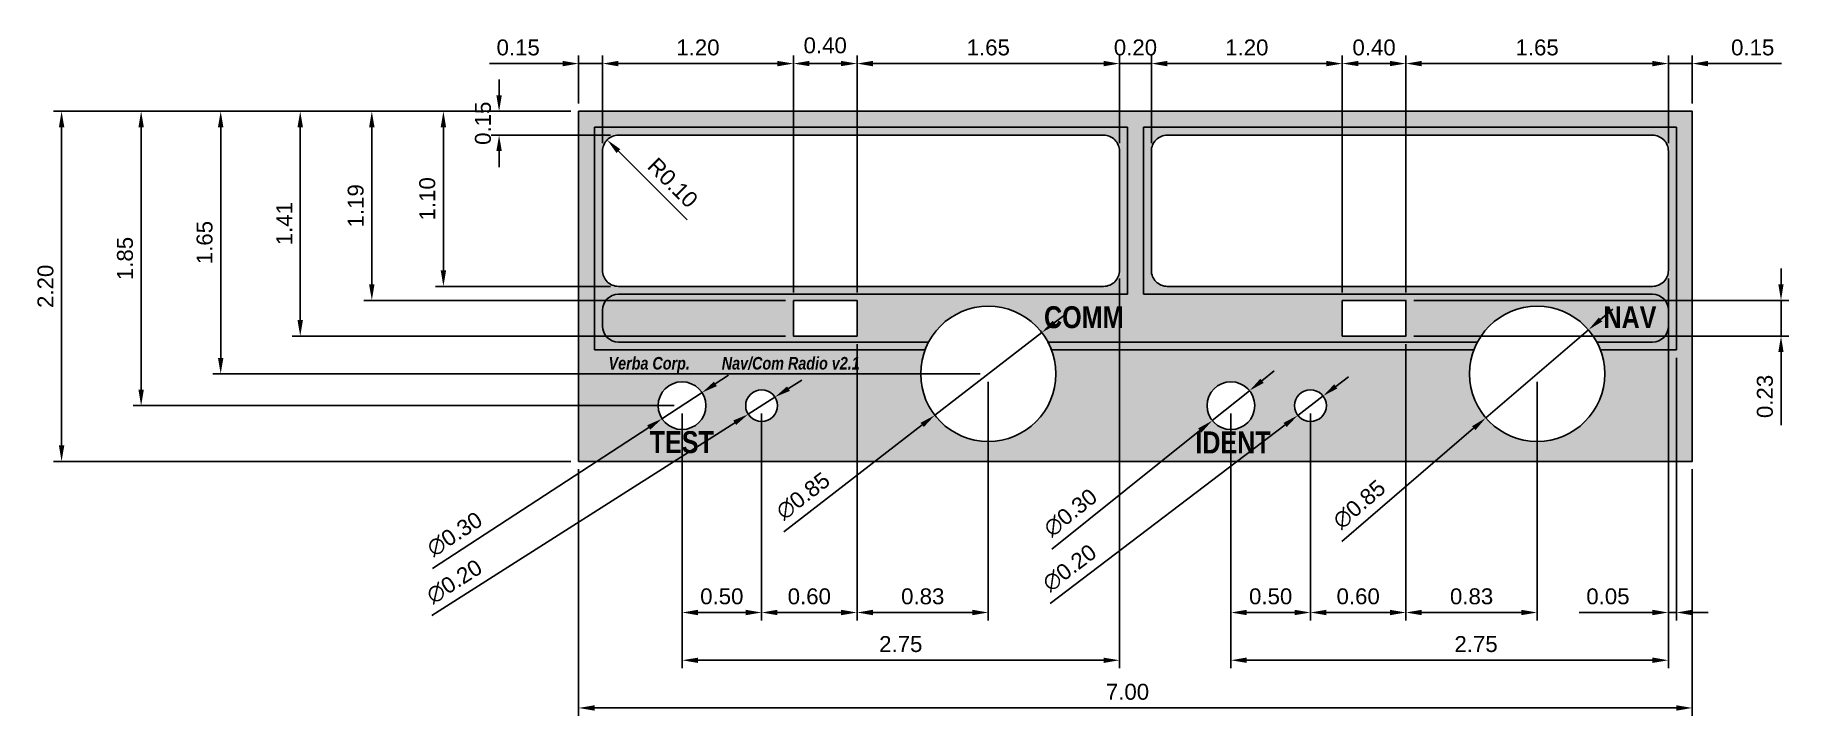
# Model space of a CAD drawing. Header units: inches. Extents: x -3.4 to 7.6, y -1.6 to 2.7.
import ezdxf

# ---------------------------------------------------------------- set-up
doc = ezdxf.new("R2010")
doc.units = ezdxf.units.IN
for name, color, linetype in [('hrany', 250, 'Continuous'), ('koty', 5, 'Continuous'), ('text', 255, 'Continuous')]:
    doc.layers.add(name, color=color, linetype=linetype)
doc.styles.get("Standard").update_dxf_attribs({"font": 'arial.ttf'})
doc.dimstyles.new('RadioStack_annotation_style', dxfattribs={"dimtxt": 0.1, "dimasz": 0.1, "dimexe": 0.05, "dimexo": 0.05, "dimgap": 0.05, "dimtad": 1, "dimzin": 1, "dimdsep": 46, "dimtxsty": 'Standard', "dimcen": 0.1, "dimclrd": 256, "dimadec": 0, "dimazin": 0, "dimtfac": 1, "dimtmove": 0, "dimatfit": 3, "dimfxl": 1, "dimarcsym": 0})

# ---------------------------------------------------------------- blocks, each defined once
blk = doc.blocks.new('*D2')
at = {"layer": 'Defpoints', "color": 0, "lineweight": -3, "transparency": 16777216}
for p in [(3.6, 2.5), (3.4, 1.95), (3.6, 1.95)]:
    blk.add_point(p, dxfattribs=at)
at = {"layer": 'koty', "color": 0, "lineweight": -2, "transparency": 16777216}
for p, q in [((3.4, 2), (3.4, 2.55)), ((3.6, 2), (3.6, 2.55))]:
    blk.add_line(p, q, dxfattribs=at)
at = {"layer": 'koty', "lineweight": -2, "transparency": 16777216}
for p, q in [((3.3, 2.5), (3.2, 2.5)), ((3.4, 2.5), (3.6, 2.5)), ((3.7, 2.5), (3.8, 2.5))]:
    blk.add_line(p, q, dxfattribs=at)
at = {"layer": 'koty', "lineweight": -3, "transparency": 16777216}
for points in [[(3.3, 2.517), (3.3, 2.483), (3.4, 2.5)], [(3.7, 2.517), (3.7, 2.483), (3.6, 2.5)]]:
    blk.add_solid(points, dxfattribs=at)
at = {"layer": 'koty', "color": 0, "transparency": 16777216, "insert": (3.5, 2.601), "char_height": 0.1, "attachment_point": 5}
blk.add_mtext('0.20', dxfattribs=at)
blk = doc.blocks.new('*D3')
at = {"layer": 'Defpoints', "color": 0, "lineweight": -3, "transparency": 16777216}
for p in [(3.4, 1.2), (0.65, 0.35), (0.65, -1.25)]:
    blk.add_point(p, dxfattribs=at)
at = {"layer": 'koty', "color": 0, "lineweight": -2, "transparency": 16777216}
for p, q in [((3.4, 1.15), (3.4, -1.3)), ((0.65, 0.3), (0.65, -1.3))]:
    blk.add_line(p, q, dxfattribs=at)
at = {"layer": 'koty', "lineweight": -2, "transparency": 16777216}
blk.add_line((3.3, -1.25), (0.75, -1.25), dxfattribs=at)
at = {"layer": 'koty', "lineweight": -3, "transparency": 16777216}
for points in [[(0.75, -1.234), (0.75, -1.267), (0.65, -1.25)], [(3.3, -1.234), (3.3, -1.267), (3.4, -1.25)]]:
    blk.add_solid(points, dxfattribs=at)
at = {"layer": 'koty', "color": 0, "transparency": 16777216, "insert": (2.025, -1.149), "char_height": 0.1, "attachment_point": 5}
blk.add_mtext('2.75', dxfattribs=at)
blk = doc.blocks.new('*D4')
at = {"layer": 'Defpoints', "color": 0, "lineweight": -3, "transparency": 16777216}
for p in [(0.65, 0.35), (1.15, 0.35), (1.15, -0.95)]:
    blk.add_point(p, dxfattribs=at)
at = {"layer": 'koty', "color": 0, "lineweight": -2, "transparency": 16777216}
for p, q in [((0.65, 0.3), (0.65, -1)), ((1.15, 0.3), (1.15, -1))]:
    blk.add_line(p, q, dxfattribs=at)
at = {"layer": 'koty', "lineweight": -2, "transparency": 16777216}
blk.add_line((0.75, -0.95), (1.05, -0.95), dxfattribs=at)
at = {"layer": 'koty', "lineweight": -3, "transparency": 16777216}
for points in [[(0.75, -0.933), (0.75, -0.967), (0.65, -0.95)], [(1.05, -0.933), (1.05, -0.967), (1.15, -0.95)]]:
    blk.add_solid(points, dxfattribs=at)
at = {"layer": 'koty', "color": 0, "transparency": 16777216, "insert": (0.9, -0.849), "char_height": 0.1, "attachment_point": 5}
blk.add_mtext('0.50', dxfattribs=at)
blk = doc.blocks.new('*D5')
at = {"layer": 'Defpoints', "color": 0, "lineweight": -3, "transparency": 16777216}
for p in [(6.85, 1.2), (4.1, 0.35), (4.1, -1.25)]:
    blk.add_point(p, dxfattribs=at)
at = {"layer": 'koty', "color": 0, "lineweight": -2, "transparency": 16777216}
for p, q in [((6.85, 1.15), (6.85, -1.3)), ((4.1, 0.3), (4.1, -1.3))]:
    blk.add_line(p, q, dxfattribs=at)
at = {"layer": 'koty', "lineweight": -2, "transparency": 16777216}
blk.add_line((6.75, -1.25), (4.2, -1.25), dxfattribs=at)
at = {"layer": 'koty', "lineweight": -3, "transparency": 16777216}
for points in [[(4.2, -1.233), (4.2, -1.267), (4.1, -1.25)], [(6.75, -1.233), (6.75, -1.267), (6.85, -1.25)]]:
    blk.add_solid(points, dxfattribs=at)
at = {"layer": 'koty', "color": 0, "transparency": 16777216, "insert": (5.641, -1.149), "char_height": 0.1, "attachment_point": 5}
blk.add_mtext('2.75', dxfattribs=at)
blk = doc.blocks.new('*D6')
at = {"layer": 'Defpoints', "color": 0, "lineweight": -3, "transparency": 16777216}
for p in [(4.1, 0.35), (4.6, 0.35), (4.6, -0.95)]:
    blk.add_point(p, dxfattribs=at)
at = {"layer": 'koty', "color": 0, "lineweight": -2, "transparency": 16777216}
for p, q in [((4.1, 0.3), (4.1, -1)), ((4.6, 0.3), (4.6, -1))]:
    blk.add_line(p, q, dxfattribs=at)
at = {"layer": 'koty', "lineweight": -2, "transparency": 16777216}
blk.add_line((4.2, -0.95), (4.5, -0.95), dxfattribs=at)
at = {"layer": 'koty', "lineweight": -3, "transparency": 16777216}
for points in [[(4.2, -0.933), (4.2, -0.967), (4.1, -0.95)], [(4.5, -0.933), (4.5, -0.967), (4.6, -0.95)]]:
    blk.add_solid(points, dxfattribs=at)
at = {"layer": 'koty', "color": 0, "transparency": 16777216, "insert": (4.35, -0.849), "char_height": 0.1, "attachment_point": 5}
blk.add_mtext('0.50', dxfattribs=at)
blk = doc.blocks.new('*D7')
at = {"layer": 'Defpoints', "color": 0, "lineweight": -3, "transparency": 16777216}
for p in [(1.75, 0.787), (1.15, 0.35), (1.75, -0.95)]:
    blk.add_point(p, dxfattribs=at)
at = {"layer": 'koty', "color": 0, "lineweight": -2, "transparency": 16777216}
for p, q in [((1.75, 0.737), (1.75, -1)), ((1.15, 0.3), (1.15, -1))]:
    blk.add_line(p, q, dxfattribs=at)
at = {"layer": 'koty', "lineweight": -2, "transparency": 16777216}
blk.add_line((1.25, -0.95), (1.65, -0.95), dxfattribs=at)
at = {"layer": 'koty', "lineweight": -3, "transparency": 16777216}
for points in [[(1.25, -0.933), (1.25, -0.967), (1.15, -0.95)], [(1.65, -0.933), (1.65, -0.967), (1.75, -0.95)]]:
    blk.add_solid(points, dxfattribs=at)
at = {"layer": 'koty', "color": 0, "transparency": 16777216, "insert": (1.45, -0.849), "char_height": 0.1, "attachment_point": 5}
blk.add_mtext('0.60', dxfattribs=at)
blk = doc.blocks.new('*D8')
at = {"layer": 'Defpoints', "color": 0, "lineweight": -3, "transparency": 16777216}
for p in [(1.75, 0.787), (2.575, 0.55), (2.575, -0.95)]:
    blk.add_point(p, dxfattribs=at)
at = {"layer": 'koty', "color": 0, "lineweight": -2, "transparency": 16777216}
for p, q in [((1.75, 0.737), (1.75, -1)), ((2.575, 0.5), (2.575, -1))]:
    blk.add_line(p, q, dxfattribs=at)
at = {"layer": 'koty', "lineweight": -2, "transparency": 16777216}
blk.add_line((1.85, -0.95), (2.475, -0.95), dxfattribs=at)
at = {"layer": 'koty', "lineweight": -3, "transparency": 16777216}
for points in [[(1.85, -0.933), (1.85, -0.967), (1.75, -0.95)], [(2.475, -0.933), (2.475, -0.967), (2.575, -0.95)]]:
    blk.add_solid(points, dxfattribs=at)
at = {"layer": 'koty', "color": 0, "transparency": 16777216, "insert": (2.163, -0.849), "char_height": 0.1, "attachment_point": 5}
blk.add_mtext('0.83', dxfattribs=at)
blk = doc.blocks.new('*D9')
at = {"layer": 'Defpoints', "color": 0, "lineweight": -3, "transparency": 16777216}
for p in [(5.2, 0.787), (4.6, 0.35), (5.2, -0.95)]:
    blk.add_point(p, dxfattribs=at)
at = {"layer": 'koty', "color": 0, "lineweight": -2, "transparency": 16777216}
for p, q in [((5.2, 0.737), (5.2, -1)), ((4.6, 0.3), (4.6, -1))]:
    blk.add_line(p, q, dxfattribs=at)
at = {"layer": 'koty', "lineweight": -2, "transparency": 16777216}
blk.add_line((4.7, -0.95), (5.1, -0.95), dxfattribs=at)
at = {"layer": 'koty', "lineweight": -3, "transparency": 16777216}
for points in [[(4.7, -0.933), (4.7, -0.967), (4.6, -0.95)], [(5.1, -0.933), (5.1, -0.967), (5.2, -0.95)]]:
    blk.add_solid(points, dxfattribs=at)
at = {"layer": 'koty', "color": 0, "transparency": 16777216, "insert": (4.9, -0.849), "char_height": 0.1, "attachment_point": 5}
blk.add_mtext('0.60', dxfattribs=at)
blk = doc.blocks.new('*D10')
at = {"layer": 'Defpoints', "color": 0, "lineweight": -3, "transparency": 16777216}
for p in [(5.2, 0.787), (6.025, 0.55), (6.025, -0.95)]:
    blk.add_point(p, dxfattribs=at)
at = {"layer": 'koty', "color": 0, "lineweight": -2, "transparency": 16777216}
for p, q in [((5.2, 0.737), (5.2, -1)), ((6.025, 0.5), (6.025, -1))]:
    blk.add_line(p, q, dxfattribs=at)
at = {"layer": 'koty', "lineweight": -2, "transparency": 16777216}
blk.add_line((5.3, -0.95), (5.925, -0.95), dxfattribs=at)
at = {"layer": 'koty', "lineweight": -3, "transparency": 16777216}
for points in [[(5.3, -0.933), (5.3, -0.967), (5.2, -0.95)], [(5.925, -0.933), (5.925, -0.967), (6.025, -0.95)]]:
    blk.add_solid(points, dxfattribs=at)
at = {"layer": 'koty', "color": 0, "transparency": 16777216, "insert": (5.613, -0.849), "char_height": 0.1, "attachment_point": 5}
blk.add_mtext('0.83', dxfattribs=at)
blk = doc.blocks.new('*D11')
at = {"layer": 'Defpoints', "color": 0, "lineweight": -3, "transparency": 16777216}
for p in [(7, 2.5), (7, 2.2), (6.85, 1.95)]:
    blk.add_point(p, dxfattribs=at)
at = {"layer": 'koty', "color": 0, "lineweight": -2, "transparency": 16777216}
for p, q in [((6.85, 2), (6.85, 2.55)), ((7, 2.25), (7, 2.55))]:
    blk.add_line(p, q, dxfattribs=at)
at = {"layer": 'koty', "lineweight": -2, "transparency": 16777216}
for p, q in [((6.75, 2.5), (6.65, 2.5)), ((6.85, 2.5), (7, 2.5)), ((7.1, 2.5), (7.561, 2.5))]:
    blk.add_line(p, q, dxfattribs=at)
at = {"layer": 'koty', "lineweight": -3, "transparency": 16777216}
for points in [[(6.75, 2.517), (6.75, 2.483), (6.85, 2.5)], [(7.1, 2.517), (7.1, 2.483), (7, 2.5)]]:
    blk.add_solid(points, dxfattribs=at)
at = {"layer": 'koty', "color": 0, "transparency": 16777216, "insert": (7.38, 2.601), "char_height": 0.1, "attachment_point": 5}
blk.add_mtext('0.15', dxfattribs=at)
blk = doc.blocks.new('*D12')
at = {"layer": 'Defpoints', "color": 0, "lineweight": -3, "transparency": 16777216}
for p in [(0, 2.5), (0, 2.2), (0.15, 1.95)]:
    blk.add_point(p, dxfattribs=at)
at = {"layer": 'koty', "color": 0, "lineweight": -2, "transparency": 16777216}
for p, q in [((0, 2.25), (0, 2.55)), ((0.15, 2), (0.15, 2.55))]:
    blk.add_line(p, q, dxfattribs=at)
at = {"layer": 'koty', "lineweight": -2, "transparency": 16777216}
for p, q in [((-0.1, 2.5), (-0.561, 2.5)), ((0.15, 2.5), (0, 2.5)), ((0.25, 2.5), (0.35, 2.5))]:
    blk.add_line(p, q, dxfattribs=at)
at = {"layer": 'koty', "lineweight": -3, "transparency": 16777216}
for points in [[(-0.1, 2.517), (-0.1, 2.483), (0, 2.5)], [(0.25, 2.517), (0.25, 2.483), (0.15, 2.5)]]:
    blk.add_solid(points, dxfattribs=at)
at = {"layer": 'koty', "color": 0, "transparency": 16777216, "insert": (-0.38, 2.601), "char_height": 0.1, "attachment_point": 5}
blk.add_mtext('0.15', dxfattribs=at)
blk = doc.blocks.new('*D13')
at = {"layer": 'Defpoints', "color": 0, "lineweight": -3, "transparency": 16777216}
for p in [(1.35, 2.5), (0.15, 1.95), (1.35, 1.012)]:
    blk.add_point(p, dxfattribs=at)
at = {"layer": 'koty', "color": 0, "lineweight": -2, "transparency": 16777216}
for p, q in [((0.15, 2), (0.15, 2.55)), ((1.35, 1.062), (1.35, 2.55))]:
    blk.add_line(p, q, dxfattribs=at)
at = {"layer": 'koty', "lineweight": -2, "transparency": 16777216}
blk.add_line((0.25, 2.5), (1.25, 2.5), dxfattribs=at)
at = {"layer": 'koty', "lineweight": -3, "transparency": 16777216}
for points in [[(0.25, 2.517), (0.25, 2.483), (0.15, 2.5)], [(1.25, 2.517), (1.25, 2.483), (1.35, 2.5)]]:
    blk.add_solid(points, dxfattribs=at)
at = {"layer": 'koty', "color": 0, "transparency": 16777216, "insert": (0.75, 2.601), "char_height": 0.1, "attachment_point": 5}
blk.add_mtext('1.20', dxfattribs=at)
blk = doc.blocks.new('*D14')
at = {"layer": 'Defpoints', "color": 0, "lineweight": -3, "transparency": 16777216}
for p in [(1.75, 2.5), (1.35, 1.012), (1.75, 1.012)]:
    blk.add_point(p, dxfattribs=at)
at = {"layer": 'koty', "color": 0, "lineweight": -2, "transparency": 16777216}
for p, q in [((1.35, 1.062), (1.35, 2.55)), ((1.75, 1.062), (1.75, 2.55))]:
    blk.add_line(p, q, dxfattribs=at)
at = {"layer": 'koty', "lineweight": -2, "transparency": 16777216}
blk.add_line((1.45, 2.5), (1.65, 2.5), dxfattribs=at)
at = {"layer": 'koty', "lineweight": -3, "transparency": 16777216}
for points in [[(1.45, 2.517), (1.45, 2.484), (1.35, 2.5)], [(1.65, 2.517), (1.65, 2.484), (1.75, 2.5)]]:
    blk.add_solid(points, dxfattribs=at)
at = {"layer": 'koty', "color": 0, "transparency": 16777216, "insert": (1.55, 2.614), "char_height": 0.1, "attachment_point": 5}
blk.add_mtext('0.40', dxfattribs=at)
blk = doc.blocks.new('*D15')
at = {"layer": 'Defpoints', "color": 0, "lineweight": -3, "transparency": 16777216}
for p in [(3.4, 2.5), (3.4, 1.95), (1.75, 1.012)]:
    blk.add_point(p, dxfattribs=at)
at = {"layer": 'koty', "color": 0, "lineweight": -2, "transparency": 16777216}
for p, q in [((1.75, 1.062), (1.75, 2.55)), ((3.4, 2), (3.4, 2.55))]:
    blk.add_line(p, q, dxfattribs=at)
at = {"layer": 'koty', "lineweight": -2, "transparency": 16777216}
blk.add_line((1.85, 2.5), (3.3, 2.5), dxfattribs=at)
at = {"layer": 'koty', "lineweight": -3, "transparency": 16777216}
for points in [[(1.85, 2.517), (1.85, 2.483), (1.75, 2.5)], [(3.3, 2.517), (3.3, 2.483), (3.4, 2.5)]]:
    blk.add_solid(points, dxfattribs=at)
at = {"layer": 'koty', "color": 0, "transparency": 16777216, "insert": (2.575, 2.601), "char_height": 0.1, "attachment_point": 5}
blk.add_mtext('1.65', dxfattribs=at)
blk = doc.blocks.new('*D16')
at = {"layer": 'Defpoints', "color": 0, "lineweight": -3, "transparency": 16777216}
for p in [(4.8, 2.5), (3.6, 1.95), (4.8, 1.012)]:
    blk.add_point(p, dxfattribs=at)
at = {"layer": 'koty', "color": 0, "lineweight": -2, "transparency": 16777216}
for p, q in [((3.6, 2), (3.6, 2.55)), ((4.8, 1.062), (4.8, 2.55))]:
    blk.add_line(p, q, dxfattribs=at)
at = {"layer": 'koty', "lineweight": -2, "transparency": 16777216}
blk.add_line((3.7, 2.5), (4.7, 2.5), dxfattribs=at)
at = {"layer": 'koty', "lineweight": -3, "transparency": 16777216}
for points in [[(3.7, 2.517), (3.7, 2.483), (3.6, 2.5)], [(4.7, 2.517), (4.7, 2.483), (4.8, 2.5)]]:
    blk.add_solid(points, dxfattribs=at)
at = {"layer": 'koty', "color": 0, "transparency": 16777216, "insert": (4.2, 2.601), "char_height": 0.1, "attachment_point": 5}
blk.add_mtext('1.20', dxfattribs=at)
blk = doc.blocks.new('*D17')
at = {"layer": 'Defpoints', "color": 0, "lineweight": -3, "transparency": 16777216}
for p in [(5.2, 2.5), (4.8, 1.012), (5.2, 1.012)]:
    blk.add_point(p, dxfattribs=at)
at = {"layer": 'koty', "color": 0, "lineweight": -2, "transparency": 16777216}
for p, q in [((4.8, 1.062), (4.8, 2.55)), ((5.2, 1.062), (5.2, 2.55))]:
    blk.add_line(p, q, dxfattribs=at)
at = {"layer": 'koty', "lineweight": -2, "transparency": 16777216}
blk.add_line((4.9, 2.5), (5.1, 2.5), dxfattribs=at)
at = {"layer": 'koty', "lineweight": -3, "transparency": 16777216}
for points in [[(4.9, 2.517), (4.9, 2.484), (4.8, 2.5)], [(5.1, 2.517), (5.1, 2.484), (5.2, 2.5)]]:
    blk.add_solid(points, dxfattribs=at)
at = {"layer": 'koty', "color": 0, "transparency": 16777216, "insert": (5, 2.601), "char_height": 0.1, "attachment_point": 5}
blk.add_mtext('0.40', dxfattribs=at)
blk = doc.blocks.new('*D18')
at = {"layer": 'Defpoints', "color": 0, "lineweight": -3, "transparency": 16777216}
for p in [(6.85, 2.5), (6.85, 1.95), (5.2, 1.012)]:
    blk.add_point(p, dxfattribs=at)
at = {"layer": 'koty', "color": 0, "lineweight": -2, "transparency": 16777216}
for p, q in [((5.2, 1.062), (5.2, 2.55)), ((6.85, 2), (6.85, 2.55))]:
    blk.add_line(p, q, dxfattribs=at)
at = {"layer": 'koty', "lineweight": -2, "transparency": 16777216}
blk.add_line((5.3, 2.5), (6.75, 2.5), dxfattribs=at)
at = {"layer": 'koty', "lineweight": -3, "transparency": 16777216}
for points in [[(5.3, 2.517), (5.3, 2.483), (5.2, 2.5)], [(6.75, 2.517), (6.75, 2.483), (6.85, 2.5)]]:
    blk.add_solid(points, dxfattribs=at)
at = {"layer": 'koty', "color": 0, "transparency": 16777216, "insert": (6.025, 2.601), "char_height": 0.1, "attachment_point": 5}
blk.add_mtext('1.65', dxfattribs=at)
blk = doc.blocks.new('*D19')
at = {"layer": 'Defpoints', "color": 0, "lineweight": -3, "transparency": 16777216}
for p in [(0, 0), (7, 0), (7, -1.55)]:
    blk.add_point(p, dxfattribs=at)
at = {"layer": 'koty', "color": 0, "lineweight": -2, "transparency": 16777216}
for p, q in [((0, -0.05), (0, -1.6)), ((7, -0.05), (7, -1.6))]:
    blk.add_line(p, q, dxfattribs=at)
at = {"layer": 'koty', "lineweight": -2, "transparency": 16777216}
blk.add_line((0.1, -1.55), (6.9, -1.55), dxfattribs=at)
at = {"layer": 'koty', "lineweight": -3, "transparency": 16777216}
for points in [[(0.1, -1.533), (0.1, -1.567), (0, -1.55)], [(6.9, -1.533), (6.9, -1.567), (7, -1.55)]]:
    blk.add_solid(points, dxfattribs=at)
at = {"layer": 'koty', "color": 0, "transparency": 16777216, "insert": (3.45, -1.449), "char_height": 0.1, "attachment_point": 5}
blk.add_mtext('7.00', dxfattribs=at)
blk = doc.blocks.new('*D20')
at = {"layer": 'Defpoints', "color": 0, "lineweight": -3, "transparency": 16777216}
for p in [(0, 2.2), (-0.5, 2.05), (0.25, 2.05)]:
    blk.add_point(p, dxfattribs=at)
at = {"layer": 'koty', "lineweight": -2, "transparency": 16777216}
for p, q in [((-0.5, 2.3), (-0.5, 2.4)), ((-0.5, 1.95), (-0.5, 1.85))]:
    blk.add_line(p, q, dxfattribs=at)
at = {"layer": 'koty', "color": 0, "lineweight": -2, "transparency": 16777216}
for p, q in [((-0.05, 2.2), (-0.55, 2.2)), ((0.2, 2.05), (-0.55, 2.05))]:
    blk.add_line(p, q, dxfattribs=at)
at = {"layer": 'koty', "lineweight": -3, "transparency": 16777216}
for points in [[(-0.517, 2.3), (-0.483, 2.3), (-0.5, 2.2)], [(-0.517, 1.95), (-0.483, 1.95), (-0.5, 2.05)]]:
    blk.add_solid(points, dxfattribs=at)
at = {"layer": 'koty', "color": 0, "transparency": 16777216, "insert": (-0.601, 2.125), "char_height": 0.1, "attachment_point": 5, "rotation": 90}
blk.add_mtext('0.15', dxfattribs=at)
blk = doc.blocks.new('*D21')
at = {"layer": 'Defpoints', "color": 0, "lineweight": -3, "transparency": 16777216}
for p in [(0, 2.2), (-0.85, 1.1), (0.25, 1.1)]:
    blk.add_point(p, dxfattribs=at)
at = {"layer": 'koty', "color": 0, "lineweight": -2, "transparency": 16777216}
for p, q in [((-0.05, 2.2), (-0.9, 2.2)), ((0.2, 1.1), (-0.9, 1.1))]:
    blk.add_line(p, q, dxfattribs=at)
at = {"layer": 'koty', "lineweight": -2, "transparency": 16777216}
blk.add_line((-0.85, 2.1), (-0.85, 1.2), dxfattribs=at)
at = {"layer": 'koty', "lineweight": -3, "transparency": 16777216}
for points in [[(-0.867, 2.1), (-0.833, 2.1), (-0.85, 2.2)], [(-0.867, 1.2), (-0.833, 1.2), (-0.85, 1.1)]]:
    blk.add_solid(points, dxfattribs=at)
at = {"layer": 'koty', "color": 0, "transparency": 16777216, "insert": (-0.951, 1.65), "char_height": 0.1, "attachment_point": 5, "rotation": 90}
blk.add_mtext('1.10', dxfattribs=at)
blk = doc.blocks.new('*D22')
at = {"layer": 'Defpoints', "color": 0, "lineweight": -3, "transparency": 16777216}
for p in [(0, 2.2), (-1.3, 1.012), (1.35, 1.012)]:
    blk.add_point(p, dxfattribs=at)
at = {"layer": 'koty', "color": 0, "lineweight": -2, "transparency": 16777216}
for p, q in [((-0.05, 2.2), (-1.35, 2.2)), ((1.3, 1.012), (-1.35, 1.012))]:
    blk.add_line(p, q, dxfattribs=at)
at = {"layer": 'koty', "lineweight": -2, "transparency": 16777216}
blk.add_line((-1.3, 2.1), (-1.3, 1.113), dxfattribs=at)
at = {"layer": 'koty', "lineweight": -3, "transparency": 16777216}
for points in [[(-1.317, 2.1), (-1.283, 2.1), (-1.3, 2.2)], [(-1.317, 1.113), (-1.283, 1.113), (-1.3, 1.012)]]:
    blk.add_solid(points, dxfattribs=at)
at = {"layer": 'koty', "color": 0, "transparency": 16777216, "insert": (-1.401, 1.606), "char_height": 0.1, "attachment_point": 5, "rotation": 90}
blk.add_mtext('1.19', dxfattribs=at)
blk = doc.blocks.new('*D23')
at = {"layer": 'Defpoints', "color": 0, "lineweight": -3, "transparency": 16777216}
for p in [(0, 2.2), (-1.75, 0.787), (1.35, 0.787)]:
    blk.add_point(p, dxfattribs=at)
at = {"layer": 'koty', "color": 0, "lineweight": -2, "transparency": 16777216}
for p, q in [((-0.05, 2.2), (-1.8, 2.2)), ((1.3, 0.787), (-1.8, 0.787))]:
    blk.add_line(p, q, dxfattribs=at)
at = {"layer": 'koty', "lineweight": -2, "transparency": 16777216}
blk.add_line((-1.75, 2.1), (-1.75, 0.888), dxfattribs=at)
at = {"layer": 'koty', "lineweight": -3, "transparency": 16777216}
for points in [[(-1.767, 2.1), (-1.733, 2.1), (-1.75, 2.2)], [(-1.767, 0.888), (-1.733, 0.888), (-1.75, 0.787)]]:
    blk.add_solid(points, dxfattribs=at)
at = {"layer": 'koty', "color": 0, "transparency": 16777216, "insert": (-1.85, 1.494), "char_height": 0.1, "attachment_point": 5, "rotation": 90}
blk.add_mtext('1.41', dxfattribs=at)
blk = doc.blocks.new('*D24')
at = {"layer": 'Defpoints', "color": 0, "lineweight": -3, "transparency": 16777216}
for p in [(0, 2.2), (-2.25, 0.55), (2.575, 0.55)]:
    blk.add_point(p, dxfattribs=at)
at = {"layer": 'koty', "color": 0, "lineweight": -2, "transparency": 16777216}
for p, q in [((-0.05, 2.2), (-2.3, 2.2)), ((2.525, 0.55), (-2.3, 0.55))]:
    blk.add_line(p, q, dxfattribs=at)
at = {"layer": 'koty', "lineweight": -2, "transparency": 16777216}
blk.add_line((-2.25, 2.1), (-2.25, 0.65), dxfattribs=at)
at = {"layer": 'koty', "lineweight": -3, "transparency": 16777216}
for points in [[(-2.267, 2.1), (-2.233, 2.1), (-2.25, 2.2)], [(-2.267, 0.65), (-2.233, 0.65), (-2.25, 0.55)]]:
    blk.add_solid(points, dxfattribs=at)
at = {"layer": 'koty', "color": 0, "transparency": 16777216, "insert": (-2.351, 1.375), "char_height": 0.1, "attachment_point": 5, "rotation": 90}
blk.add_mtext('1.65', dxfattribs=at)
blk = doc.blocks.new('*D25')
at = {"layer": 'Defpoints', "color": 0, "lineweight": -3, "transparency": 16777216}
for p in [(0, 2.2), (-2.75, 0.35), (0.65, 0.35)]:
    blk.add_point(p, dxfattribs=at)
at = {"layer": 'koty', "color": 0, "lineweight": -2, "transparency": 16777216}
for p, q in [((-0.05, 2.2), (-2.8, 2.2)), ((0.6, 0.35), (-2.8, 0.35))]:
    blk.add_line(p, q, dxfattribs=at)
at = {"layer": 'koty', "lineweight": -2, "transparency": 16777216}
blk.add_line((-2.75, 2.1), (-2.75, 0.45), dxfattribs=at)
at = {"layer": 'koty', "lineweight": -3, "transparency": 16777216}
for points in [[(-2.767, 2.1), (-2.733, 2.1), (-2.75, 2.2)], [(-2.767, 0.45), (-2.733, 0.45), (-2.75, 0.35)]]:
    blk.add_solid(points, dxfattribs=at)
at = {"layer": 'koty', "color": 0, "transparency": 16777216, "insert": (-2.851, 1.275), "char_height": 0.1, "attachment_point": 5, "rotation": 90}
blk.add_mtext('1.85', dxfattribs=at)
blk = doc.blocks.new('*D26')
at = {"layer": 'Defpoints', "color": 0, "lineweight": -3, "transparency": 16777216}
for p in [(0, 2.2), (-3.25, 0), (0, 0)]:
    blk.add_point(p, dxfattribs=at)
at = {"layer": 'koty', "color": 0, "lineweight": -2, "transparency": 16777216}
for p, q in [((-0.05, 2.2), (-3.3, 2.2)), ((-0.05, 0), (-3.3, 0))]:
    blk.add_line(p, q, dxfattribs=at)
at = {"layer": 'koty', "lineweight": -2, "transparency": 16777216}
blk.add_line((-3.25, 2.1), (-3.25, 0.1), dxfattribs=at)
at = {"layer": 'koty', "lineweight": -3, "transparency": 16777216}
for points in [[(-3.267, 2.1), (-3.233, 2.1), (-3.25, 2.2)], [(-3.267, 0.1), (-3.233, 0.1), (-3.25, 0)]]:
    blk.add_solid(points, dxfattribs=at)
at = {"layer": 'koty', "color": 0, "transparency": 16777216, "insert": (-3.351, 1.1), "char_height": 0.1, "attachment_point": 5, "rotation": 90}
blk.add_mtext('2.20', dxfattribs=at)
blk = doc.blocks.new('*D27')
at = {"layer": 'Defpoints', "color": 0, "lineweight": -3, "transparency": 16777216}
for p in [(6.85, 0.85), (6.9, 0.7), (6.85, -0.95)]:
    blk.add_point(p, dxfattribs=at)
at = {"layer": 'koty', "color": 0, "lineweight": -2, "transparency": 16777216}
for p, q in [((6.85, 0.8), (6.85, -1)), ((6.9, 0.65), (6.9, -1))]:
    blk.add_line(p, q, dxfattribs=at)
at = {"layer": 'koty', "lineweight": -2, "transparency": 16777216}
for p, q in [((6.75, -0.95), (6.289, -0.95)), ((6.9, -0.95), (6.85, -0.95)), ((7, -0.95), (7.1, -0.95))]:
    blk.add_line(p, q, dxfattribs=at)
at = {"layer": 'koty', "lineweight": -3, "transparency": 16777216}
for points in [[(6.75, -0.933), (6.75, -0.967), (6.85, -0.95)], [(7, -0.933), (7, -0.967), (6.9, -0.95)]]:
    blk.add_solid(points, dxfattribs=at)
at = {"layer": 'koty', "color": 0, "transparency": 16777216, "insert": (6.47, -0.849), "char_height": 0.1, "attachment_point": 5}
blk.add_mtext('0.05', dxfattribs=at)
blk = doc.blocks.new('*D28')
at = {"layer": 'Defpoints', "color": 0, "lineweight": -3, "transparency": 16777216}
for p in [(5.2, 1.012), (5.2, 0.787), (7.558, 0.787)]:
    blk.add_point(p, dxfattribs=at)
at = {"layer": 'koty', "lineweight": -2, "transparency": 16777216}
for p, q in [((7.558, 1.112), (7.558, 1.212)), ((7.558, 1.012), (7.558, 0.787)), ((7.558, 0.687), (7.558, 0.228))]:
    blk.add_line(p, q, dxfattribs=at)
at = {"layer": 'koty', "color": 0, "lineweight": -2, "transparency": 16777216}
for p, q in [((5.25, 1.012), (7.608, 1.012)), ((5.25, 0.787), (7.608, 0.787))]:
    blk.add_line(p, q, dxfattribs=at)
at = {"layer": 'koty', "lineweight": -3, "transparency": 16777216}
for points in [[(7.541, 1.112), (7.574, 1.112), (7.558, 1.012)], [(7.541, 0.687), (7.574, 0.687), (7.558, 0.787)]]:
    blk.add_solid(points, dxfattribs=at)
at = {"layer": 'koty', "color": 0, "transparency": 16777216, "insert": (7.457, 0.408), "char_height": 0.1, "attachment_point": 5, "rotation": 90}
blk.add_mtext('0.23', dxfattribs=at)
blk = doc.blocks.new('*D29')
at = {"layer": 'Defpoints', "color": 0, "lineweight": -3, "transparency": 16777216}
for p in [(2.911, 0.81), (2.239, 0.29)]:
    blk.add_point(p, dxfattribs=at)
at = {"layer": 'koty', "lineweight": -2, "transparency": 16777216}
for p, q in [((2.99, 0.871), (3.07, 0.932)), ((2.911, 0.81), (2.239, 0.29)), ((1.289, -0.443), (2.16, 0.229))]:
    blk.add_line(p, q, dxfattribs=at)
at = {"layer": 'koty', "lineweight": -3, "transparency": 16777216}
for points in [[(2.98, 0.884), (3.001, 0.858), (2.911, 0.81)], [(2.149, 0.242), (2.17, 0.216), (2.239, 0.29)]]:
    blk.add_solid(points, dxfattribs=at)
at = {"layer": 'koty', "color": 0, "transparency": 16777216, "insert": (1.411, -0.218), "char_height": 0.1, "attachment_point": 5, "rotation": 37.6942}
blk.add_mtext('∅0.85', dxfattribs=at)
blk = doc.blocks.new('*D30')
at = {"layer": 'Defpoints', "color": 0, "lineweight": -3, "transparency": 16777216}
for p in [(6.348, 0.827), (5.702, 0.273)]:
    blk.add_point(p, dxfattribs=at)
at = {"layer": 'koty', "lineweight": -2, "transparency": 16777216}
for p, q in [((6.424, 0.892), (6.5, 0.957)), ((6.348, 0.827), (5.702, 0.273)), ((4.797, -0.503), (5.626, 0.208))]:
    blk.add_line(p, q, dxfattribs=at)
at = {"layer": 'koty', "lineweight": -3, "transparency": 16777216}
for points in [[(6.413, 0.904), (6.434, 0.879), (6.348, 0.827)], [(5.616, 0.221), (5.637, 0.196), (5.702, 0.273)]]:
    blk.add_solid(points, dxfattribs=at)
at = {"layer": 'koty', "color": 0, "transparency": 16777216, "insert": (4.907, -0.271), "char_height": 0.1, "attachment_point": 5, "rotation": 40.6013}
blk.add_mtext('∅0.85', dxfattribs=at)
blk = doc.blocks.new('*D31')
at = {"layer": 'Defpoints', "color": 0, "lineweight": -3, "transparency": 16777216}
for p in [(0.776, 0.432), (0.524, 0.268)]:
    blk.add_point(p, dxfattribs=at)
at = {"layer": 'koty', "lineweight": -2, "transparency": 16777216}
for p, q in [((0.859, 0.487), (0.943, 0.541)), ((0.776, 0.432), (0.524, 0.268)), ((-0.918, -0.673), (0.441, 0.213))]:
    blk.add_line(p, q, dxfattribs=at)
at = {"layer": 'koty', "lineweight": -3, "transparency": 16777216}
for points in [[(0.85, 0.501), (0.869, 0.473), (0.776, 0.432)], [(0.431, 0.227), (0.45, 0.199), (0.524, 0.268)]]:
    blk.add_solid(points, dxfattribs=at)
at = {"layer": 'koty', "color": 0, "transparency": 16777216, "insert": (-0.779, -0.458), "char_height": 0.1, "attachment_point": 5, "rotation": 33.1113}
blk.add_mtext('∅0.30', dxfattribs=at)
blk = doc.blocks.new('*D32')
at = {"layer": 'Defpoints', "color": 0, "lineweight": -3, "transparency": 16777216}
for p in [(4.217, 0.444), (3.983, 0.256)]:
    blk.add_point(p, dxfattribs=at)
at = {"layer": 'koty', "lineweight": -2, "transparency": 16777216}
for p, q in [((4.295, 0.506), (4.373, 0.569)), ((4.217, 0.444), (3.983, 0.256)), ((2.974, -0.551), (3.905, 0.194))]:
    blk.add_line(p, q, dxfattribs=at)
at = {"layer": 'koty', "lineweight": -3, "transparency": 16777216}
for points in [[(4.285, 0.519), (4.306, 0.493), (4.217, 0.444)], [(3.894, 0.207), (3.915, 0.181), (3.983, 0.256)]]:
    blk.add_solid(points, dxfattribs=at)
at = {"layer": 'koty', "color": 0, "transparency": 16777216, "insert": (3.092, -0.323), "char_height": 0.1, "attachment_point": 5, "rotation": 38.6598}
blk.add_mtext('∅0.30', dxfattribs=at)
blk = doc.blocks.new('*D33')
at = {"layer": 'Defpoints', "color": 0, "lineweight": -3, "transparency": 16777216}
for p in [(1.234, 0.404), (1.066, 0.296)]:
    blk.add_point(p, dxfattribs=at)
at = {"layer": 'koty', "lineweight": -2, "transparency": 16777216}
for p, q in [((1.319, 0.457), (1.403, 0.511)), ((1.234, 0.404), (1.066, 0.296)), ((-0.923, -0.969), (0.981, 0.243))]:
    blk.add_line(p, q, dxfattribs=at)
at = {"layer": 'koty', "lineweight": -3, "transparency": 16777216}
for points in [[(1.31, 0.471), (1.328, 0.443), (1.234, 0.404)], [(0.972, 0.257), (0.99, 0.229), (1.066, 0.296)]]:
    blk.add_solid(points, dxfattribs=at)
at = {"layer": 'koty', "color": 0, "transparency": 16777216, "insert": (-0.781, -0.756), "char_height": 0.1, "attachment_point": 5, "rotation": 32.4712}
blk.add_mtext('∅0.20', dxfattribs=at)
blk = doc.blocks.new('*D34')
at = {"layer": 'Defpoints', "color": 0, "lineweight": -3, "transparency": 16777216}
for p in [(4.68, 0.411), (4.52, 0.289)]:
    blk.add_point(p, dxfattribs=at)
at = {"layer": 'koty', "lineweight": -2, "transparency": 16777216}
for p, q in [((4.759, 0.471), (4.839, 0.532)), ((4.68, 0.411), (4.52, 0.289)), ((2.963, -0.894), (4.441, 0.229))]:
    blk.add_line(p, q, dxfattribs=at)
at = {"layer": 'koty', "lineweight": -3, "transparency": 16777216}
for points in [[(4.749, 0.484), (4.769, 0.458), (4.68, 0.411)], [(4.431, 0.242), (4.451, 0.216), (4.52, 0.289)]]:
    blk.add_solid(points, dxfattribs=at)
at = {"layer": 'koty', "color": 0, "transparency": 16777216, "insert": (3.086, -0.67), "char_height": 0.1, "attachment_point": 5, "rotation": 37.2348}
blk.add_mtext('∅0.20', dxfattribs=at)
blk = doc.blocks.new('*D35')
at = {"layer": 'Defpoints', "color": 0, "lineweight": -3, "transparency": 16777216}
for p in [(0.179, 2.021), (0.25, 1.95)]:
    blk.add_point(p, dxfattribs=at)
at = {"layer": 'koty', "lineweight": -2, "transparency": 16777216}
blk.add_line((0.682, 1.518), (0.25, 1.95), dxfattribs=at)
at = {"layer": 'koty', "lineweight": -3, "transparency": 16777216}
blk.add_solid([(0.262, 1.962), (0.238, 1.938), (0.179, 2.021)], dxfattribs=at)
at = {"layer": 'koty', "color": 0, "transparency": 16777216, "insert": (0.592, 1.751), "char_height": 0.1, "attachment_point": 5, "rotation": 315}
blk.add_mtext('R0.10', dxfattribs=at)

msp = doc.modelspace()

# ---------------------------------------------------------------- hatches: boundary and pattern name
at = {"layer": 'hrany', "lineweight": -3}
h = msp.add_hatch(color=256, dxfattribs=at)
h.dxf.hatch_style = 1
h.paths.add_polyline_path([(7, 2.2), (0, 2.2), (0, 0), (7, 0)])
h.paths.add_polyline_path([(2.15, 0.55, -1), (3, 0.55, -1)], flags=16)
h.paths.add_polyline_path([(1.75, 0.787), (1.35, 0.787), (1.35, 1.012), (1.75, 1.012)], flags=16)
h.paths.add_polyline_path([(1.25, 0.35, -1), (1.05, 0.35, -1)], flags=16)
h.paths.add_polyline_path([(0.25, 1.1, -0.414214), (0.15, 1.2), (0.15, 1.95, -0.414214), (0.25, 2.05), (3.3, 2.05, -0.414214), (3.4, 1.95), (3.4, 1.2, -0.414214), (3.3, 1.1)], flags=16)
h.paths.add_polyline_path([(0.8, 0.35, -1), (0.5, 0.35, -1)], flags=16)
h.paths.add_polyline_path([(3.6, 1.2), (3.6, 1.95, -0.414214), (3.7, 2.05), (6.75, 2.05, -0.414214), (6.85, 1.95), (6.85, 1.2, -0.414214), (6.75, 1.1), (3.7, 1.1, -0.414214)], flags=16)
h.paths.add_polyline_path([(4.25, 0.35, -1), (3.95, 0.35, -1)], flags=16)
h.paths.add_polyline_path([(4.7, 0.35, -1), (4.5, 0.35, -1)], flags=16)
h.paths.add_polyline_path([(4.8, 0.787), (4.8, 1.012), (5.2, 1.012), (5.2, 0.787)], flags=16)
h.paths.add_polyline_path([(5.6, 0.55, -1), (6.45, 0.55, -1)], flags=16)
at = {"layer": 'text', "lineweight": -3}
h = msp.add_hatch(color=256, dxfattribs=at)
h.dxf.hatch_style = 1
h.paths.add_polyline_path([(3.45, 1.05), (3.45, 2.1), (0.1, 2.1), (0.1, 0.7), (2.177, 0.7, -0.032322), (2.2, 0.75), (0.25, 0.75, -0.414214), (0.15, 0.85), (0.15, 0.95, -0.414214), (0.25, 1.05)])
h.paths.add_polyline_path([(0.15, 1.2), (0.15, 1.95, -0.414214), (0.25, 2.05), (3.3, 2.05, -0.414214), (3.4, 1.95), (3.4, 1.2, -0.414214), (3.3, 1.1), (0.25, 1.1, -0.414214)], flags=16)
h.paths.add_polyline_path([(6.9, 2.1), (3.55, 2.1), (3.55, 1.05), (6.75, 1.05, -0.414214), (6.85, 0.95), (6.85, 0.85, -0.414214), (6.75, 0.75), (6.4, 0.75, -0.032322), (6.423, 0.7), (6.9, 0.7)])
h.paths.add_polyline_path([(3.6, 1.2), (3.6, 1.95, -0.414214), (3.7, 2.05), (6.75, 2.05, -0.414214), (6.85, 1.95), (6.85, 1.2, -0.414214), (6.75, 1.1), (3.7, 1.1, -0.414214)], flags=16)
h.paths.add_polyline_path([(5.65, 0.75), (2.95, 0.75, -0.032322), (2.973, 0.7), (5.627, 0.7, -0.032322)])

# ---------------------------------------------------------------- linework, layer by layer
at = {"layer": 'hrany'}
for points in [[(0, 2.2), (7, 2.2), (7, 0), (0, 0)], [(1.35, 1.012), (1.75, 1.012), (1.75, 0.787), (1.35, 0.787)], [(4.8, 1.012), (5.2, 1.012), (5.2, 0.787), (4.8, 0.787)]]:
    msp.add_lwpolyline(points, close=True, dxfattribs=at)
for points in [[(0.25, 2.05), (3.3, 2.05, -0.414214), (3.4, 1.95), (3.4, 1.2, -0.414214), (3.3, 1.1), (0.25, 1.1, -0.414214), (0.15, 1.2), (0.15, 1.95, -0.414214)], [(3.7, 2.05), (6.75, 2.05, -0.414214), (6.85, 1.95), (6.85, 1.2, -0.414214), (6.75, 1.1), (3.7, 1.1, -0.414214), (3.6, 1.2), (3.6, 1.95, -0.414214)]]:
    msp.add_lwpolyline(points, format="xyb", close=True, dxfattribs=at)
for centre, radius in [((2.575, 0.55), 0.425), ((6.025, 0.55), 0.425), ((0.65, 0.35), 0.15), ((1.15, 0.35), 0.1), ((4.1, 0.35), 0.15), ((4.6, 0.35), 0.1)]:
    msp.add_circle(centre, radius, dxfattribs=at)
at = {"layer": 'text'}
for p, q in [((3.45, 2.1), (0.1, 2.1)), ((0.1, 0.7), (0.1, 2.1)), ((3.45, 1.05), (3.45, 2.1)), ((6.9, 2.1), (3.55, 2.1)), ((3.55, 1.05), (3.55, 2.1)), ((6.9, 0.7), (6.9, 2.1)), ((0.25, 1.05), (3.45, 1.05)), ((3.55, 1.05), (6.75, 1.05)), ((0.15, 0.95), (0.15, 0.85)), ((6.85, 0.95), (6.85, 0.85)), ((2.177, 0.7), (0.1, 0.7)), ((0.25, 0.75), (2.2, 0.75)), ((2.95, 0.75), (5.65, 0.75)), ((5.627, 0.7), (2.973, 0.7)), ((6.4, 0.75), (6.75, 0.75)), ((6.9, 0.7), (6.423, 0.7))]:
    msp.add_line(p, q, dxfattribs=at)
for points in [[(0.25, 2.05), (3.3, 2.05, -0.414214), (3.4, 1.95), (3.4, 1.2, -0.414214), (3.3, 1.1), (0.25, 1.1, -0.414214), (0.15, 1.2), (0.15, 1.95, -0.414214)], [(3.7, 2.05), (6.75, 2.05, -0.414214), (6.85, 1.95), (6.85, 1.2, -0.414214), (6.75, 1.1), (3.7, 1.1, -0.414214), (3.6, 1.2), (3.6, 1.95, -0.414214)]]:
    msp.add_lwpolyline(points, format="xyb", close=True, dxfattribs=at)
for centre, start, end in [((0.25, 0.95), 90, 180), ((6.75, 0.95), 0, 90), ((0.25, 0.85), 180, 270), ((6.75, 0.85), 270, 0)]:
    msp.add_arc(centre, 0.1, start, end, dxfattribs=at)
at = {"layer": 'text', "lineweight": -3}
for centre, start, end in [((2.575, 0.55), 151.9275, 159.3327), ((2.575, 0.55), 20.6673, 28.0725), ((6.025, 0.55), 151.9275, 159.3327), ((6.025, 0.55), 20.6673, 28.0725)]:
    msp.add_arc(centre, 0.425, start, end, dxfattribs=at)

# ---------------------------------------------------------------- texts
at = {"layer": 'text'}
for s, insert, char_height, attachment_point in [('{\\fArial Narrow|b1|i0|c0|p34;COMM}', (3.425, 0.975), 0.1378, 3), ('{\\fArial Narrow|b1|i0|c0|p34;NAV}', (6.775, 0.975), 0.1378, 3), ('{\\fArial Narrow|b1|i1|c0|p34;Verba Corp.        Nav/Com Radio v2.1}', (0.188, 0.656), 0.07874, 1), ('{\\fArial Narrow|b1|i0|c0|p34;TEST}', (0.85, 0.05), 0.1378, 9), ('{\\fArial Narrow|b1|i0|c0|p34;IDENT}', (4.35, 0.05), 0.1378, 9)]:
    msp.add_mtext(s, dxfattribs=dict(at, insert=insert, char_height=char_height, attachment_point=attachment_point))

# ---------------------------------------------------------------- dimensions: what is measured, and where the dimension line sits
at = {"layer": 'koty'}
for base, p1, p2, picture, middle in [((0, 2.5), (0.15, 1.95), (0, 2.2), '*D12', (-0.38, 2.601)), ((1.35, 2.5), (0.15, 1.95), (1.35, 1.012), '*D13', (0.75, 2.601)), ((4.8, 2.5), (3.6, 1.95), (4.8, 1.012), '*D16', (4.2, 2.601)), ((6.85, 2.5), (5.2, 1.012), (6.85, 1.95), '*D18', (6.025, 2.601)), ((7, 2.5), (6.85, 1.95), (7, 2.2), '*D11', (7.38, 2.601)), ((1.75, -0.95), (1.15, 0.35), (1.75, 0.787), '*D7', (1.45, -0.849)), ((2.575, -0.95), (1.75, 0.7875), (2.575, 0.55), '*D8', (2.1625, -0.848908595)), ((5.2, -0.95), (4.6, 0.35), (5.2, 0.787), '*D9', (4.9, -0.849)), ((6.025, -0.95), (5.2, 0.7875), (6.025, 0.55), '*D10', (5.6125, -0.848908595)), ((6.85, -0.95), (6.9, 0.7), (6.85, 0.85), '*D27', (6.47, -0.849))]:
    dim = msp.add_linear_dim(base=base, p1=p1, p2=p2, dimstyle='RadioStack_annotation_style', dxfattribs=at)
    dim.commit()
    dim.dimension.update_dxf_attribs({"geometry": picture, "text_midpoint": middle})
for base, p1, p2, picture, middle in [((1.75, 2.5), (1.35, 1.012), (1.75, 1.012), '*D14', (1.55, 2.513)), ((1.15, -0.95), (0.65, 0.35), (1.15, 0.35), '*D4', (0.9, -0.95)), ((4.6, -0.95), (4.1, 0.35), (4.6, 0.35), '*D6', (4.35, -0.95))]:
    dim = msp.add_linear_dim(base=base, p1=p1, p2=p2, dimstyle='RadioStack_annotation_style', override={"dimtmove": 1}, dxfattribs=at)
    dim.commit()
    dim.dimension.update_dxf_attribs({"geometry": picture, "text_midpoint": middle, "dimtype": 160})
dim = msp.add_linear_dim(base=(3.4, 2.5), p1=(1.75, 1.012), p2=(3.4, 1.95), dimstyle='RadioStack_annotation_style', override={"dimtmove": 1}, dxfattribs=at)
dim.commit()
dim.dimension.update_dxf_attribs({"geometry": '*D15', "text_midpoint": (2.575, 2.601)})
for base, p1, p2, picture, middle in [((3.6, 2.5), (3.4, 1.95), (3.6, 1.95), '*D2', (3.5, 2.5)), ((5.2, 2.5), (4.8, 1.012), (5.2, 1.012), '*D17', (5, 2.5)), ((0.65, -1.25), (3.4, 1.2), (0.65, 0.35), '*D3', (2.025, -1.25)), ((4.1, -1.25), (6.85, 1.2), (4.1, 0.35), '*D5', (5.641, -1.25)), ((7, -1.55), (0, 0), (7, 0), '*D19', (3.45, -1.55))]:
    dim = msp.add_linear_dim(base=base, p1=p1, p2=p2, dimstyle='RadioStack_annotation_style', dxfattribs=at)
    dim.commit()
    dim.dimension.update_dxf_attribs({"geometry": picture, "text_midpoint": middle, "dimtype": 160})
dim = msp.add_linear_dim(base=(-0.5, 2.05), p1=(0, 2.2), p2=(0.25, 2.05), angle=90, dimstyle='RadioStack_annotation_style', override={"dimtofl": 0}, dxfattribs=at)
dim.commit()
dim.dimension.update_dxf_attribs({"geometry": '*D20', "text_midpoint": (-0.5, 2.125), "dimtype": 160})
for base, p1, p2, picture, middle in [((-3.25, 0), (0, 2.2), (0, 0), '*D26', (-3.351, 1.1)), ((-2.75, 0.35), (0, 2.2), (0.65, 0.35), '*D25', (-2.851, 1.275)), ((-2.25, 0.55), (0, 2.2), (2.575, 0.55), '*D24', (-2.351, 1.375)), ((-1.75, 0.787), (0, 2.2), (1.35, 0.787), '*D23', (-1.85, 1.494)), ((-1.3, 1.012), (0, 2.2), (1.35, 1.012), '*D22', (-1.401, 1.606)), ((-0.85, 1.1), (0, 2.2), (0.25, 1.1), '*D21', (-0.951, 1.65)), ((7.557646742, 0.7875), (5.2, 1.0125), (5.2, 0.7875), '*D28', (7.456555337, 0.407622783))]:
    dim = msp.add_linear_dim(base=base, p1=p1, p2=p2, angle=90, dimstyle='RadioStack_annotation_style', dxfattribs=at)
    dim.commit()
    dim.dimension.update_dxf_attribs({"geometry": picture, "text_midpoint": middle})
dim = msp.add_radius_dim(center=(0.25, 1.95), mpoint=(0.179, 2.021), dimstyle='RadioStack_annotation_style', dxfattribs=at)
dim.commit()
dim.dimension.update_dxf_attribs({"geometry": '*D35', "text_midpoint": (0.521, 1.679), "dimtype": 164})
for p1, p2, picture, middle in [((2.911, 0.81), (2.239, 0.29), '*D29', (1.475, -0.3)), ((6.348, 0.827), (5.702, 0.273), '*D30', (4.975, -0.35)), ((4.217, 0.444), (3.983, 0.256), '*D32', (3.157, -0.404)), ((1.234, 0.404), (1.066, 0.296), '*D33', (-0.725, -0.843)), ((0.776, 0.432), (0.524, 0.268), '*D31', (-0.722, -0.545)), ((4.68, 0.411), (4.52, 0.289), '*D34', (3.149, -0.753))]:
    dim = msp.add_diameter_dim_2p(p1=p1, p2=p2, dimstyle='RadioStack_annotation_style', dxfattribs=at)
    dim.commit()
    dim.dimension.update_dxf_attribs({"geometry": picture, "text_midpoint": middle, "dimtype": 163})

doc.saveas('drawing.dxf')
